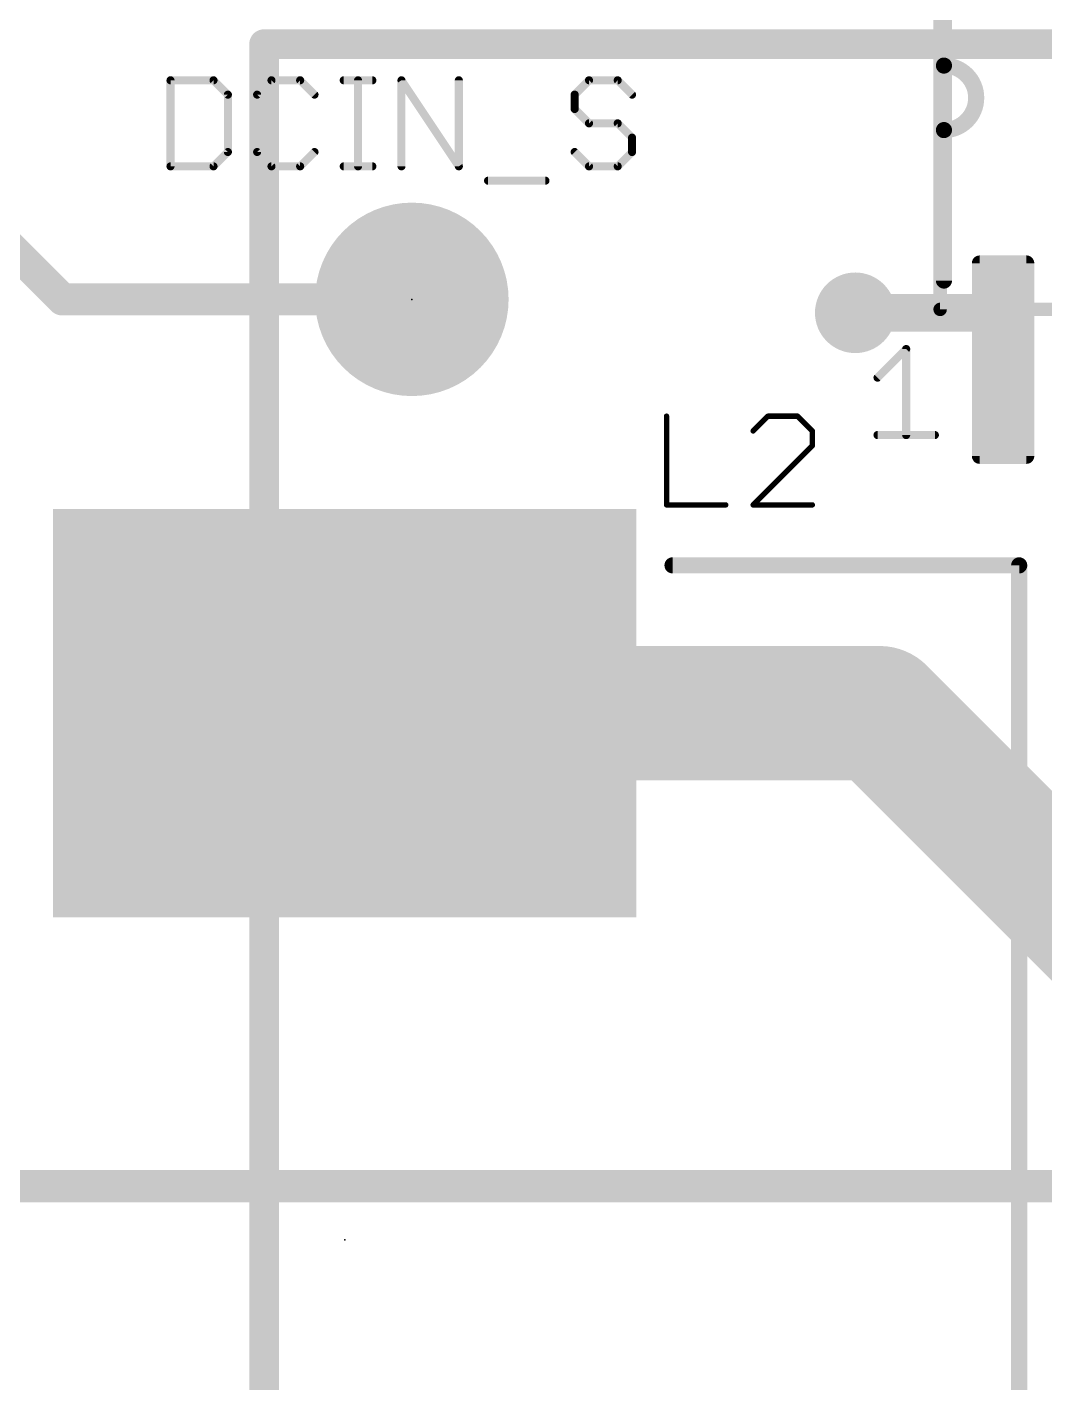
# Model space of a CAD drawing. Extents: x -19 to 124, y 0 to 88.
# Drawn here: x 77.77 to 87.39, y 58.97 to 71.79 of the extents above; entities that cross this region are included whole.
import ezdxf

# ---------------------------------------------------------------- set-up
doc = ezdxf.new("R2010")
doc.units = 0
for name, color, linetype in [('1', 12, 'CONTINUOUS'), ('15', 21, 'CONTINUOUS'), ('16', 132, 'CONTINUOUS'), ('17', 110, 'CONTINUOUS'), ('18', 110, 'CONTINUOUS'), ('21', 253, 'CONTINUOUS'), ('23', 53, 'CONTINUOUS'), ('25', 253, 'CONTINUOUS')]:
    doc.layers.add(name, color=color, linetype=linetype)

# ---------------------------------------------------------------- blocks, each defined once
blk = doc.blocks.new('ROUNDP')
at = {"const_width": 0.5}
blk.add_lwpolyline([(0, -0.25, 1), (0, 0.25, 1), (0, -0.25)], format="xyb", dxfattribs=at)
blk = doc.blocks.new('RECT')
blk.add_solid([(-0.5, -0.5), (0.5, -0.5), (-0.5, 0.5), (0.5, 0.5)])
blk = doc.blocks.new('RECT315200X94400R25')
at = {"const_width": 0.0738}
blk.add_lwpolyline([(0.9481, -0.2213), (0.9481, 0.2213, 0.4142), (0.9113, 0.2581), (-0.9113, 0.2581, 0.4142), (-0.9481, 0.2213), (-0.9481, -0.2213, 0.4142), (-0.9113, -0.2581), (0.9113, -0.2581, 0.4142)], format="xyb", close=True, dxfattribs=at)
blk.add_solid([(-0.9297, -0.2397), (0.9297, -0.2397), (-0.9297, 0.2397), (0.9297, 0.2397)])
blk = doc.blocks.new('ROUNDV')
at = {"const_width": 0.5}
blk.add_lwpolyline([(0, -0.25, 1), (0, 0.25, 1), (0, -0.25)], format="xyb", dxfattribs=at)

msp = doc.modelspace()

# ---------------------------------------------------------------- linework, layer by layer
at = {"layer": '1'}
for points, const_width in [([(77.47, 69.85), (78.105, 69.215)], 0.3048), ([(78.105, 69.215), (81.407, 69.215)], 0.3048), ([(86.995, 69.088), (85.598, 69.088)], 0.3556), ([(86.995, 68.645), (86.995, 69.088)], 0.3556), ([(80.772, 65.3034), (85.8266, 65.3034)], 1.27), ([(85.8266, 65.3034), (89.789, 61.341)], 1.27)]:
    msp.add_lwpolyline(points, dxfattribs=dict(at, const_width=const_width))
for points, const_width in [([(78.105, 69.2912, 1), (78.105, 69.1388)], 0.1524), ([(78.0511, 69.1611, 1), (78.1589, 69.2689)], 0.1524), ([(81.407, 69.1388, 1), (81.407, 69.2912)], 0.1524), ([(85.598, 69.1769, 1), (85.598, 68.9991)], 0.1778), ([(87.0839, 69.088, 1), (86.9061, 69.088)], 0.1778), ([(86.995, 68.9991, 1), (86.995, 69.1769)], 0.1778), ([(86.9061, 68.645, 1), (87.0839, 68.645)], 0.1778), ([(80.772, 65.6209, 1), (80.772, 64.9859)], 0.635), ([(86.0511, 65.5279, 1), (85.6021, 65.0789)], 0.635), ([(85.8266, 64.9859, 1), (85.8266, 65.6209)], 0.635)]:
    msp.add_lwpolyline(points, format="xyb", dxfattribs=dict(at, const_width=const_width))
at = {"layer": '15', "const_width": 0.1397}
for points in [[(80.01, 71.6979, 1), (80.01, 71.5581)], [(80.0799, 71.628, 1), (79.9402, 71.628)]]:
    msp.add_lwpolyline(points, format="xyb", dxfattribs=at)
at = {"layer": '15', "const_width": 0.2794}
for points in [[(80.01, 71.628), (80.01, 43.815)], [(93.98, 71.628), (80.01, 71.628)]]:
    msp.add_lwpolyline(points, dxfattribs=at)
at = {"layer": '16', "const_width": 0.3048}
msp.add_lwpolyline([(95.504, 60.833), (59.055, 60.833)], dxfattribs=at)
at = {"layer": '21'}
for points, const_width in [([(86.4, 69.12), (86.4, 73.12)], 0.127), ([(86.4362, 72.8472), (86.4362, 71.4248)], 0.1524), ([(86.4362, 71.4248), (86.4362, 70.8152)], 0.1524), ([(86.4362, 70.8152), (86.4362, 69.3928)], 0.1524), ([(86.4, 69.12), (91.4, 69.12)], 0.127), ([(85.8081, 68.4746), (86.0793, 68.7458)], 0.0762), ([(86.0793, 68.7458), (86.0793, 67.9323)], 0.0762), ([(85.8081, 67.9323), (86.3505, 67.9323)], 0.0762), ([(87.1474, 66.7004), (83.8708, 66.7004)], 0.1524), ([(87.1474, 53.9496), (87.1474, 66.7004)], 0.1524)]:
    msp.add_lwpolyline(points, dxfattribs=dict(at, const_width=const_width))
for points, const_width in [([(86.4743, 71.4248, 1), (86.3981, 71.4248)], 0.0762), ([(86.4362, 70.8152, 1), (86.4362, 71.4248)], 0.1524), ([(86.4362, 71.4629, 1), (86.4362, 71.3867)], 0.0762), ([(86.3981, 71.4248, 1), (86.4743, 71.4248)], 0.0762), ([(86.4743, 70.8152, 1), (86.3981, 70.8152)], 0.0762), ([(86.4362, 70.8533, 1), (86.4362, 70.7771)], 0.0762), ([(86.3981, 70.8152, 1), (86.4743, 70.8152)], 0.0762), ([(86.3981, 69.3928, 1), (86.4743, 69.3928)], 0.0762), ([(86.4, 69.1518, 1), (86.4, 69.0883)], 0.0635), ([(86.3683, 69.12, 1), (86.4318, 69.12)], 0.0635), ([(86.0983, 68.7458, 1), (86.0602, 68.7458)], 0.0381), ([(86.0928, 68.7323, 1), (86.0658, 68.7593)], 0.0381), ([(85.7947, 68.4881, 1), (85.8216, 68.4612)], 0.0381), ([(85.8081, 67.9513, 1), (85.8081, 67.9133)], 0.0381), ([(86.0602, 67.9323, 1), (86.0983, 67.9323)], 0.0381), ([(86.3505, 67.9133, 1), (86.3505, 67.9513)], 0.0381), ([(83.8708, 66.7385, 1), (83.8708, 66.6623)], 0.0762), ([(87.1855, 66.7004, 1), (87.1093, 66.7004)], 0.0762), ([(87.1474, 66.6623, 1), (87.1474, 66.7385)], 0.0762)]:
    msp.add_lwpolyline(points, format="xyb", dxfattribs=dict(at, const_width=const_width))
at = {"layer": '23'}
for p in [(81.407, 69.215), (80.772, 60.325)]:
    msp.add_point(p, dxfattribs=at)
at = {"layer": '25'}
for points, const_width in [([(79.1258, 71.2858), (79.1258, 70.4723)], 0.0762), ([(79.5325, 71.2858), (79.1258, 71.2858)], 0.0762), ([(79.6681, 71.1502), (79.5325, 71.2858)], 0.0762), ([(80.08, 71.2858), (79.9444, 71.1502)], 0.0762), ([(80.3511, 71.2858), (80.08, 71.2858)], 0.0762), ([(80.4867, 71.1502), (80.3511, 71.2858)], 0.0762), ([(80.763, 71.2858), (81.0341, 71.2858)], 0.0762), ([(80.8985, 70.4723), (80.8985, 71.2858)], 0.0762), ([(81.3087, 70.4723), (81.3087, 71.2858)], 0.0762), ([(81.3087, 71.2858), (81.851, 70.4723)], 0.0762), ([(81.851, 70.4723), (81.851, 71.2858)], 0.0762), ([(83.0814, 71.2858), (82.9458, 71.1502)], 0.0762), ([(83.3526, 71.2858), (83.0814, 71.2858)], 0.0762), ([(83.4882, 71.1502), (83.3526, 71.2858)], 0.0762), ([(79.6681, 70.6079), (79.6681, 71.1502)], 0.0762), ([(79.9444, 71.1502), (79.9444, 70.6079)], 0.0762), ([(82.9458, 71.1502), (82.9458, 71.0146)], 0.0762), ([(82.9458, 71.0146), (83.0814, 70.879)], 0.0762), ([(83.0814, 70.879), (83.3526, 70.879)], 0.0762), ([(83.3526, 70.879), (83.4882, 70.7435)], 0.0762), ([(83.4882, 70.7435), (83.4882, 70.6079)], 0.0762), ([(79.5325, 70.4723), (79.6681, 70.6079)], 0.0762), ([(79.9444, 70.6079), (80.08, 70.4723)], 0.0762), ([(80.3511, 70.4723), (80.4867, 70.6079)], 0.0762), ([(83.0814, 70.4723), (82.9458, 70.6079)], 0.0762), ([(83.4882, 70.6079), (83.3526, 70.4723)], 0.0762), ([(79.1258, 70.4723), (79.5325, 70.4723)], 0.0762), ([(80.08, 70.4723), (80.3511, 70.4723)], 0.0762), ([(80.763, 70.4723), (81.0341, 70.4723)], 0.0762), ([(83.3526, 70.4723), (83.0814, 70.4723)], 0.0762), ([(82.1272, 70.3367), (82.6696, 70.3367)], 0.0762), ([(83.8142, 68.1108), (83.8142, 67.2719)], 0.0508), ([(84.7726, 68.1108), (84.6328, 67.971)], 0.0508), ([(85.0523, 68.1108), (84.7726, 68.1108)], 0.0508), ([(85.1921, 67.971), (85.0523, 68.1108)], 0.0508), ([(85.1921, 67.8312), (85.1921, 67.971)], 0.0508), ([(84.6328, 67.2719), (85.1921, 67.8312)], 0.0508), ([(83.8142, 67.2719), (84.3735, 67.2719)], 0.0508), ([(85.1921, 67.2719), (84.6328, 67.2719)], 0.0508)]:
    msp.add_lwpolyline(points, dxfattribs=dict(at, const_width=const_width))
for points, const_width in [([(79.1448, 71.2858, 1), (79.1067, 71.2858)], 0.0381), ([(79.1258, 71.3048, 1), (79.1258, 71.2667)], 0.0381), ([(79.546, 71.2993, 1), (79.5191, 71.2723)], 0.0381), ([(79.5325, 71.2667, 1), (79.5325, 71.3048)], 0.0381), ([(80.08, 71.3048, 1), (80.08, 71.2667)], 0.0381), ([(80.0934, 71.2723, 1), (80.0665, 71.2993)], 0.0381), ([(80.3646, 71.2993, 1), (80.3376, 71.2723)], 0.0381), ([(80.3511, 71.2667, 1), (80.3511, 71.3048)], 0.0381), ([(80.763, 71.3048, 1), (80.763, 71.2667)], 0.0381), ([(80.9176, 71.2858, 1), (80.8795, 71.2858)], 0.0381), ([(81.0341, 71.2667, 1), (81.0341, 71.3048)], 0.0381), ([(81.3245, 71.2964, 1), (81.2928, 71.2752)], 0.0381), ([(81.3277, 71.2858, 1), (81.2896, 71.2858)], 0.0381), ([(81.87, 71.2858, 1), (81.8319, 71.2858)], 0.0381), ([(83.0814, 71.3048, 1), (83.0814, 71.2667)], 0.0381), ([(83.0949, 71.2723, 1), (83.0679, 71.2993)], 0.0381), ([(83.366, 71.2993, 1), (83.3391, 71.2723)], 0.0381), ([(83.3526, 71.2667, 1), (83.3526, 71.3048)], 0.0381), ([(79.6872, 71.1502, 1), (79.6491, 71.1502)], 0.0381), ([(79.6547, 71.1367, 1), (79.6816, 71.1637)], 0.0381), ([(79.9634, 71.1502, 1), (79.9253, 71.1502)], 0.0381), ([(79.9309, 71.1637, 1), (79.9578, 71.1367)], 0.0381), ([(80.4732, 71.1367, 1), (80.5002, 71.1637)], 0.0381), ([(82.9324, 71.1637, 1), (82.9593, 71.1367)], 0.0381), ([(82.9649, 71.1502, 1), (82.9268, 71.1502)], 0.0381), ([(83.4747, 71.1367, 1), (83.5016, 71.1637)], 0.0381), ([(82.9593, 71.0281, 1), (82.9324, 71.0012)], 0.0381), ([(82.9268, 71.0146, 1), (82.9649, 71.0146)], 0.0381), ([(83.0814, 70.8981, 1), (83.0814, 70.86)], 0.0381), ([(83.0679, 70.8656, 1), (83.0949, 70.8925)], 0.0381), ([(83.366, 70.8925, 1), (83.3391, 70.8656)], 0.0381), ([(83.3526, 70.86, 1), (83.3526, 70.8981)], 0.0381), ([(83.5072, 70.7435, 1), (83.4691, 70.7435)], 0.0381), ([(83.4747, 70.73, 1), (83.5016, 70.7569)], 0.0381), ([(79.6491, 70.6079, 1), (79.6872, 70.6079)], 0.0381), ([(79.6816, 70.5944, 1), (79.6547, 70.6214)], 0.0381), ([(79.9578, 70.6214, 1), (79.9309, 70.5944)], 0.0381), ([(79.9253, 70.6079, 1), (79.9634, 70.6079)], 0.0381), ([(80.5002, 70.5944, 1), (80.4732, 70.6214)], 0.0381), ([(82.9593, 70.6214, 1), (82.9324, 70.5944)], 0.0381), ([(83.4691, 70.6079, 1), (83.5072, 70.6079)], 0.0381), ([(83.5016, 70.5944, 1), (83.4747, 70.6214)], 0.0381), ([(79.1258, 70.4913, 1), (79.1258, 70.4533)], 0.0381), ([(79.1067, 70.4723, 1), (79.1448, 70.4723)], 0.0381), ([(79.5191, 70.4858, 1), (79.546, 70.4588)], 0.0381), ([(79.5325, 70.4533, 1), (79.5325, 70.4913)], 0.0381), ([(80.08, 70.4913, 1), (80.08, 70.4533)], 0.0381), ([(80.0665, 70.4588, 1), (80.0934, 70.4858)], 0.0381), ([(80.3376, 70.4858, 1), (80.3646, 70.4588)], 0.0381), ([(80.3511, 70.4533, 1), (80.3511, 70.4913)], 0.0381), ([(80.763, 70.4913, 1), (80.763, 70.4533)], 0.0381), ([(80.8795, 70.4723, 1), (80.9176, 70.4723)], 0.0381), ([(81.0341, 70.4533, 1), (81.0341, 70.4913)], 0.0381), ([(81.2896, 70.4723, 1), (81.3277, 70.4723)], 0.0381), ([(81.8319, 70.4723, 1), (81.87, 70.4723)], 0.0381), ([(81.8351, 70.4617, 1), (81.8668, 70.4829)], 0.0381), ([(83.0814, 70.4913, 1), (83.0814, 70.4533)], 0.0381), ([(83.0679, 70.4588, 1), (83.0949, 70.4858)], 0.0381), ([(83.3391, 70.4858, 1), (83.366, 70.4588)], 0.0381), ([(83.3526, 70.4533, 1), (83.3526, 70.4913)], 0.0381), ([(82.1272, 70.3558, 1), (82.1272, 70.3177)], 0.0381), ([(82.6696, 70.3177, 1), (82.6696, 70.3558)], 0.0381), ([(83.8269, 68.1108, 1), (83.8015, 68.1108)], 0.0254), ([(84.7726, 68.1235, 1), (84.7726, 68.0981)], 0.0254), ([(84.7816, 68.1018, 1), (84.7636, 68.1198)], 0.0254), ([(85.0612, 68.1198, 1), (85.0433, 68.1018)], 0.0254), ([(85.0523, 68.0981, 1), (85.0523, 68.1235)], 0.0254), ([(84.6238, 67.98, 1), (84.6418, 67.962)], 0.0254), ([(85.2048, 67.971, 1), (85.1794, 67.971)], 0.0254), ([(85.1831, 67.962, 1), (85.2011, 67.98)], 0.0254), ([(85.1794, 67.8312, 1), (85.2048, 67.8312)], 0.0254), ([(85.2011, 67.8222, 1), (85.1831, 67.8402)], 0.0254), ([(83.8142, 67.2846, 1), (83.8142, 67.2592)], 0.0254), ([(83.8015, 67.2719, 1), (83.8269, 67.2719)], 0.0254), ([(84.3735, 67.2592, 1), (84.3735, 67.2846)], 0.0254), ([(84.6328, 67.2846, 1), (84.6328, 67.2592)], 0.0254), ([(84.6238, 67.2809, 1), (84.6418, 67.2629)], 0.0254), ([(85.1921, 67.2592, 1), (85.1921, 67.2846)], 0.0254)]:
    msp.add_lwpolyline(points, format="xyb", dxfattribs=dict(at, const_width=const_width))

# ---------------------------------------------------------------- block references
at = {"layer": '1', "rotation": 90}
msp.add_blockref('RECT315200X94400R25', (86.995, 68.645), dxfattribs=at)
at = {"layer": '1', "xscale": 3.8608, "yscale": 5.5118, "rotation": 90}
msp.add_blockref('RECT', (80.772, 65.3034), dxfattribs=at)
at = {"layer": '17', "xscale": 1.8288, "yscale": 1.8288}
msp.add_blockref('ROUNDP', (81.407, 69.215), dxfattribs=at)
msp.add_blockref('ROUNDP', (81.407, 69.215), dxfattribs=at)
msp.add_blockref('ROUNDP', (81.407, 69.215), dxfattribs=at)
msp.add_blockref('ROUNDP', (81.407, 69.215), dxfattribs=at)
at = {"layer": '18', "xscale": 0.762, "yscale": 0.762}
msp.add_blockref('ROUNDV', (85.598, 69.088), dxfattribs=at)
msp.add_blockref('ROUNDV', (85.598, 69.088), dxfattribs=at)

doc.saveas('drawing.dxf')
